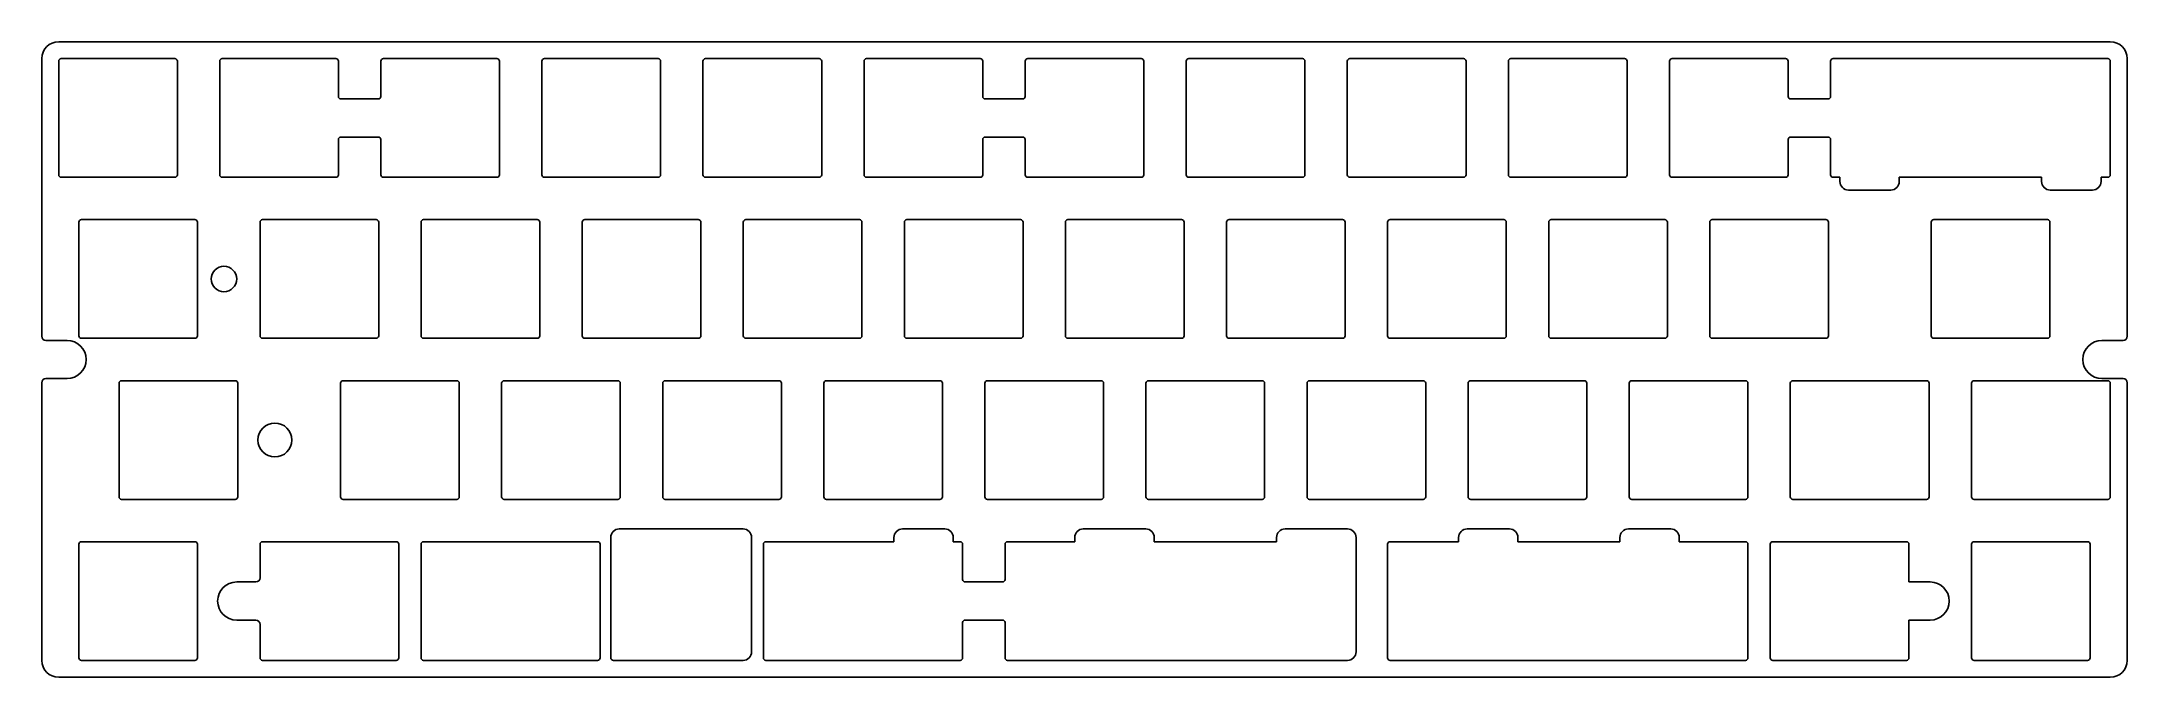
# Model space of a CAD drawing. Extents: x 0 to 246, y -76 to 0.
import ezdxf

# ---------------------------------------------------------------- set-up
doc = ezdxf.new("R2010")
doc.units = 0
doc.layers.get('0').update_dxf_attribs({"linetype": 'continuous'})

msp = doc.modelspace()

# ---------------------------------------------------------------- linework, layer by layer
at = {"color": 0}
for centre, radius in [((22, -28.5), 1.5), ((28, -47.5), 2)]:
    msp.add_circle(centre, radius, dxfattribs=at)
at = {"layer": 'Border', "color": 0}
for points in [[(2.5, -0.5), (244.5, -0.5)], [(0.5, -35.25), (0.5, -2.5)], [(246.5, -2.5), (246.5, -35.25)], [(0.5, -73.5), (0.5, -40.75)], [(246.5, -40.75), (246.5, -73.5)], [(244.5, -75.5), (2.5, -75.5)]]:
    msp.add_lwpolyline(points, dxfattribs=at)
for centre, start, end in [((2.5, -2.5), 90, -180), ((244.5, -2.5), 0, 90), ((2.5, -73.5), -180, -90), ((244.5, -73.5), -90, 0)]:
    msp.add_arc(centre, 2, start, end, dxfattribs=at)
at = {"layer": 'Group', "color": 0}
for points in [[(2.5, -16.2), (2.5, -2.8)], [(2.8, -2.5), (16.2, -2.5)], [(16.5, -2.8), (16.5, -16.2)], [(16.2, -16.5), (2.8, -16.5)]]:
    msp.add_lwpolyline(points, dxfattribs=at)
for centre, start, end in [((2.8, -2.8), 90, -180), ((16.2, -2.8), 0, 90), ((2.8, -16.2), -180, -90), ((16.2, -16.2), -90, 0)]:
    msp.add_arc(centre, 0.3, start, end, dxfattribs=at)
at = {"layer": 'Group001', "color": 0}
for points in [[(21.5, -16.2), (21.5, -2.8)], [(21.8, -2.5), (35.2, -2.5)], [(35.2, -16.5), (21.8, -16.5)]]:
    msp.add_lwpolyline(points, dxfattribs=at)
for centre, start, end in [((21.8, -2.8), 90, -180), ((35.2, -2.8), 0, 90), ((21.8, -16.2), -180, -90), ((35.2, -16.2), -90, 0)]:
    msp.add_arc(centre, 0.3, start, end, dxfattribs=at)
at = {"layer": 'Group002', "color": 0}
for points in [[(40.8, -2.5), (54.2, -2.5)], [(54.5, -2.8), (54.5, -16.2)], [(54.2, -16.5), (40.8, -16.5)]]:
    msp.add_lwpolyline(points, dxfattribs=at)
for centre, start, end in [((40.8, -2.8), 90, -180), ((54.2, -2.8), 0, 90), ((40.8, -16.2), 180, -90), ((54.2, -16.2), -90, 0)]:
    msp.add_arc(centre, 0.3, start, end, dxfattribs=at)
at = {"layer": 'Group003', "color": 0}
for points in [[(59.5, -16.2), (59.5, -2.8)], [(59.8, -2.5), (73.2, -2.5)], [(73.5, -2.8), (73.5, -16.2)], [(73.2, -16.5), (59.8, -16.5)]]:
    msp.add_lwpolyline(points, dxfattribs=at)
for centre, start, end in [((59.8, -2.8), 90, -180), ((73.2, -2.8), 0, 90), ((59.8, -16.2), -180, -90), ((73.2, -16.2), -90, 0)]:
    msp.add_arc(centre, 0.3, start, end, dxfattribs=at)
at = {"layer": 'Group004', "color": 0}
for points in [[(78.5, -16.2), (78.5, -2.8)], [(78.8, -2.5), (92.2, -2.5)], [(92.5, -2.8), (92.5, -16.2)], [(92.2, -16.5), (78.8, -16.5)]]:
    msp.add_lwpolyline(points, dxfattribs=at)
for centre, start, end in [((78.8, -2.8), 90, -180), ((92.2, -2.8), 0, 90), ((78.8, -16.2), -180, -90), ((92.2, -16.2), -90, 0)]:
    msp.add_arc(centre, 0.3, start, end, dxfattribs=at)
at = {"layer": 'Group005', "color": 0}
for points in [[(97.5, -16.2), (97.5, -2.8)], [(97.8, -2.5), (111.2, -2.5)], [(111.2, -16.5), (97.8, -16.5)]]:
    msp.add_lwpolyline(points, dxfattribs=at)
for centre, start, end in [((97.8, -2.8), 90, -180), ((111.2, -2.8), 0, 90), ((97.8, -16.2), -180, -90), ((111.2, -16.2), -90, 0)]:
    msp.add_arc(centre, 0.3, start, end, dxfattribs=at)
at = {"layer": 'Group006', "color": 0}
for points in [[(116.8, -2.5), (130.2, -2.5)], [(130.5, -2.8), (130.5, -16.2)], [(130.2, -16.5), (116.8, -16.5)]]:
    msp.add_lwpolyline(points, dxfattribs=at)
for centre, start, end in [((116.8, -2.8), 90, -180), ((130.2, -2.8), 0, 90), ((116.8, -16.2), -180, -90), ((130.2, -16.2), -90, 0)]:
    msp.add_arc(centre, 0.3, start, end, dxfattribs=at)
at = {"layer": 'Group007', "color": 0}
for points in [[(135.5, -16.2), (135.5, -2.8)], [(135.8, -2.5), (149.2, -2.5)], [(149.5, -2.8), (149.5, -16.2)], [(149.2, -16.5), (135.8, -16.5)]]:
    msp.add_lwpolyline(points, dxfattribs=at)
for centre, start, end in [((135.8, -2.8), 90, -180), ((149.2, -2.8), 0, 90), ((135.8, -16.2), -180, -90), ((149.2, -16.2), -90, 0)]:
    msp.add_arc(centre, 0.3, start, end, dxfattribs=at)
at = {"layer": 'Group009', "color": 0}
for points in [[(154.5, -16.2), (154.5, -2.8)], [(154.8, -2.5), (168.2, -2.5)], [(168.5, -2.8), (168.5, -16.2)], [(168.2, -16.5), (154.8, -16.5)]]:
    msp.add_lwpolyline(points, dxfattribs=at)
for centre, start, end in [((154.8, -2.8), 90, -180), ((168.2, -2.8), 0, 90), ((154.8, -16.2), -180, -90), ((168.2, -16.2), -90, 0)]:
    msp.add_arc(centre, 0.3, start, end, dxfattribs=at)
at = {"layer": 'Group010', "color": 0}
for points in [[(173.5, -16.2), (173.5, -2.8)], [(173.8, -2.5), (187.2, -2.5)], [(187.5, -2.8), (187.5, -16.2)], [(187.2, -16.5), (173.8, -16.5)]]:
    msp.add_lwpolyline(points, dxfattribs=at)
for centre, start, end in [((173.8, -2.8), 90, -180), ((187.2, -2.8), 0, 90), ((173.8, -16.2), -180, -90), ((187.2, -16.2), -90, 0)]:
    msp.add_arc(centre, 0.3, start, end, dxfattribs=at)
at = {"layer": 'Group011', "color": 0}
for points in [[(192.5, -16.2), (192.5, -2.8)], [(192.8, -2.5), (206.2, -2.5)], [(206.2, -16.5), (192.8, -16.5)]]:
    msp.add_lwpolyline(points, dxfattribs=at)
for centre, start, end in [((192.8, -2.8), 90, -180), ((206.2, -2.8), 0, 90), ((192.8, -16.2), -180, -90), ((206.2, -16.2), -90, 0)]:
    msp.add_arc(centre, 0.3, start, end, dxfattribs=at)
at = {"layer": 'Group016', "color": 0}
for points in [[(4.875, -35.2), (4.875, -21.8)], [(5.175, -21.5), (18.575, -21.5)], [(18.875, -21.8), (18.875, -35.2)], [(18.575, -35.5), (5.175, -35.5)]]:
    msp.add_lwpolyline(points, dxfattribs=at)
for centre, start, end in [((5.175, -21.8), 90, -180), ((18.575, -21.8), 0, 90), ((5.175, -35.2), -180, -90), ((18.575, -35.2), -90, 0)]:
    msp.add_arc(centre, 0.3, start, end, dxfattribs=at)
at = {"layer": 'Group017', "color": 0}
for points in [[(83.25, -35.2), (83.25, -21.8)], [(83.55, -21.5), (96.95, -21.5)], [(97.25, -21.8), (97.25, -35.2)], [(96.95, -35.5), (83.55, -35.5)]]:
    msp.add_lwpolyline(points, dxfattribs=at)
for centre, start, end in [((83.55, -21.8), 90, -180), ((96.95, -21.8), 0, 90), ((83.55, -35.2), -180, -90), ((96.95, -35.2), -90, 0)]:
    msp.add_arc(centre, 0.3, start, end, dxfattribs=at)
at = {"layer": 'Group018', "color": 0}
for points in [[(121.25, -35.2), (121.25, -21.8)], [(121.55, -21.5), (134.95, -21.5)], [(135.25, -21.8), (135.25, -35.2)], [(134.95, -35.5), (121.55, -35.5)]]:
    msp.add_lwpolyline(points, dxfattribs=at)
for centre, start, end in [((121.55, -21.8), 90, -180), ((134.95, -21.8), 0, 90), ((121.55, -35.2), -180, -90), ((134.95, -35.2), -90, 0)]:
    msp.add_arc(centre, 0.3, start, end, dxfattribs=at)
at = {"layer": 'Group019', "color": 0}
for points in [[(140.25, -35.2), (140.25, -21.8)], [(140.55, -21.5), (153.95, -21.5)], [(154.25, -21.8), (154.25, -35.2)], [(153.95, -35.5), (140.55, -35.5)]]:
    msp.add_lwpolyline(points, dxfattribs=at)
for centre, start, end in [((140.55, -21.8), 90, -180), ((153.95, -21.8), 0, 90), ((140.55, -35.2), -180, -90), ((153.95, -35.2), -90, 0)]:
    msp.add_arc(centre, 0.3, start, end, dxfattribs=at)
at = {"layer": 'Group020', "color": 0}
for points in [[(159.25, -35.2), (159.25, -21.8)], [(159.55, -21.5), (172.95, -21.5)], [(173.25, -21.8), (173.25, -35.2)], [(172.95, -35.5), (159.55, -35.5)]]:
    msp.add_lwpolyline(points, dxfattribs=at)
for centre, start, end in [((159.55, -21.8), 90, -180), ((172.95, -21.8), 0, 90), ((159.55, -35.2), -180, -90), ((172.95, -35.2), -90, 0)]:
    msp.add_arc(centre, 0.3, start, end, dxfattribs=at)
at = {"layer": 'Group021', "color": 0}
for points in [[(45.25, -35.2), (45.25, -21.8)], [(45.55, -21.5), (58.95, -21.5)], [(59.25, -21.8), (59.25, -35.2)], [(58.95, -35.5), (45.55, -35.5)]]:
    msp.add_lwpolyline(points, dxfattribs=at)
for centre, start, end in [((45.55, -21.8), 90, -180), ((58.95, -21.8), 0, 90), ((45.55, -35.2), -180, -90), ((58.95, -35.2), -90, 0)]:
    msp.add_arc(centre, 0.3, start, end, dxfattribs=at)
at = {"layer": 'Group022', "color": 0}
for points in [[(178.25, -35.2), (178.25, -21.8)], [(178.55, -21.5), (191.95, -21.5)], [(192.25, -21.8), (192.25, -35.2)], [(191.95, -35.5), (178.55, -35.5)]]:
    msp.add_lwpolyline(points, dxfattribs=at)
for centre, start, end in [((178.55, -21.8), 90, -180), ((191.95, -21.8), 0, 90), ((178.55, -35.2), 180, -90), ((191.95, -35.2), -90, 0)]:
    msp.add_arc(centre, 0.3, start, end, dxfattribs=at)
at = {"layer": 'Group023', "color": 0}
for points in [[(197.25, -35.2), (197.25, -21.8)], [(197.55, -21.5), (210.95, -21.5)], [(211.25, -21.8), (211.25, -35.2)], [(210.95, -35.5), (197.55, -35.5)]]:
    msp.add_lwpolyline(points, dxfattribs=at)
for centre, start, end in [((197.55, -21.8), 90, -180), ((210.95, -21.8), 0, 90), ((197.55, -35.2), -180, -90), ((210.95, -35.2), -90, 0)]:
    msp.add_arc(centre, 0.3, start, end, dxfattribs=at)
at = {"layer": 'Group024', "color": 0}
for points in [[(26.25, -35.2), (26.25, -21.8)], [(26.55, -21.5), (39.95, -21.5)], [(40.25, -21.8), (40.25, -35.2)], [(39.95, -35.5), (26.55, -35.5)]]:
    msp.add_lwpolyline(points, dxfattribs=at)
for centre, start, end in [((26.55, -21.8), 90, -180), ((39.95, -21.8), 0, 90), ((26.55, -35.2), -180, -90), ((39.95, -35.2), -90, 0)]:
    msp.add_arc(centre, 0.3, start, end, dxfattribs=at)
at = {"layer": 'Group026', "color": 0}
for points in [[(64.25, -35.2), (64.25, -21.8)], [(64.55, -21.5), (77.95, -21.5)], [(78.25, -21.8), (78.25, -35.2)], [(77.95, -35.5), (64.55, -35.5)]]:
    msp.add_lwpolyline(points, dxfattribs=at)
for centre, start, end in [((64.55, -21.8), 90, -180), ((77.95, -21.8), 0, 90), ((64.55, -35.2), -180, -90), ((77.95, -35.2), -90, 0)]:
    msp.add_arc(centre, 0.3, start, end, dxfattribs=at)
at = {"layer": 'Group027', "color": 0}
for points in [[(102.25, -35.2), (102.25, -21.8)], [(102.55, -21.5), (115.95, -21.5)], [(116.25, -21.8), (116.25, -35.2)], [(115.95, -35.5), (102.55, -35.5)]]:
    msp.add_lwpolyline(points, dxfattribs=at)
for centre, start, end in [((102.55, -21.8), 90, -180), ((115.95, -21.8), 0, 90), ((102.55, -35.2), -180, -90), ((115.95, -35.2), -90, 0)]:
    msp.add_arc(centre, 0.3, start, end, dxfattribs=at)
at = {"layer": 'Group028', "color": 0}
for points in [[(223.375, -35.2), (223.375, -21.8)], [(223.675, -21.5), (237.075, -21.5)], [(237.375, -21.8), (237.375, -35.2)], [(237.075, -35.5), (223.675, -35.5)]]:
    msp.add_lwpolyline(points, dxfattribs=at)
for centre, start, end in [((223.675, -21.8), 90, -180), ((237.075, -21.8), 0, 90), ((223.675, -35.2), -180, -90), ((237.075, -35.2), -90, 0)]:
    msp.add_arc(centre, 0.3, start, end, dxfattribs=at)
at = {"layer": 'Group029', "color": 0}
for points in [[(54.75, -54.2), (54.75, -40.8)], [(55.05, -40.5), (68.45, -40.5)], [(68.75, -40.8), (68.75, -54.2)], [(68.45, -54.5), (55.05, -54.5)]]:
    msp.add_lwpolyline(points, dxfattribs=at)
for centre, start, end in [((55.05, -40.8), 90, -180), ((68.45, -40.8), 0, 90), ((55.05, -54.2), -180, -90), ((68.45, -54.2), -90, 0)]:
    msp.add_arc(centre, 0.3, start, end, dxfattribs=at)
at = {"layer": 'Group030', "color": 0}
for points in [[(35.75, -54.2), (35.75, -40.8)], [(36.05, -40.5), (49.45, -40.5)], [(49.75, -40.8), (49.75, -54.2)], [(49.45, -54.5), (36.05, -54.5)]]:
    msp.add_lwpolyline(points, dxfattribs=at)
for centre, start, end in [((36.05, -40.8), 90, -180), ((49.45, -40.8), 0, 90), ((36.05, -54.2), -180, -90), ((49.45, -54.2), -90, 0)]:
    msp.add_arc(centre, 0.3, start, end, dxfattribs=at)
at = {"layer": 'Group031', "color": 0}
for points in [[(187.75, -54.2), (187.75, -40.8)], [(188.05, -40.5), (201.45, -40.5)], [(201.75, -40.8), (201.75, -54.2)], [(201.45, -54.5), (188.05, -54.5)]]:
    msp.add_lwpolyline(points, dxfattribs=at)
for centre, start, end in [((188.05, -40.8), 90, -180), ((201.45, -40.8), 0, 90), ((188.05, -54.2), -180, -90), ((201.45, -54.2), -90, 0)]:
    msp.add_arc(centre, 0.3, start, end, dxfattribs=at)
at = {"layer": 'Group033', "color": 0}
for points in [[(149.75, -54.2), (149.75, -40.8)], [(150.05, -40.5), (163.45, -40.5)], [(163.75, -40.8), (163.75, -54.2)], [(163.45, -54.5), (150.05, -54.5)]]:
    msp.add_lwpolyline(points, dxfattribs=at)
for centre, start, end in [((150.05, -40.8), 90, -180), ((163.45, -40.8), 0, 90), ((150.05, -54.2), -180, -90), ((163.45, -54.2), -90, 0)]:
    msp.add_arc(centre, 0.3, start, end, dxfattribs=at)
at = {"layer": 'Group034', "color": 0}
for points in [[(111.75, -54.2), (111.75, -40.8)], [(112.05, -40.5), (125.45, -40.5)], [(125.75, -40.8), (125.75, -54.2)], [(125.45, -54.5), (112.05, -54.5)]]:
    msp.add_lwpolyline(points, dxfattribs=at)
for centre, start, end in [((112.05, -40.8), 90, -180), ((125.45, -40.8), 0, 90), ((112.05, -54.2), 180, -90), ((125.45, -54.2), -90, 0)]:
    msp.add_arc(centre, 0.3, start, end, dxfattribs=at)
at = {"layer": 'Group035', "color": 0}
for points in [[(228.125, -54.2), (228.125, -40.8)], [(228.425, -40.5), (244.2, -40.5)], [(244.5, -40.8), (244.5, -54.2)], [(244.2, -54.5), (228.425, -54.5)]]:
    msp.add_lwpolyline(points, dxfattribs=at)
for centre, start, end in [((228.425, -40.8), 90, -180), ((244.2, -40.8), 0, 90), ((228.425, -54.2), -180, -90), ((244.2, -54.2), -90, 0)]:
    msp.add_arc(centre, 0.3, start, end, dxfattribs=at)
at = {"layer": 'Group036', "color": 0}
for points in [[(92.75, -54.2), (92.75, -40.8)], [(93.05, -40.5), (106.45, -40.5)], [(106.75, -40.8), (106.75, -54.2)], [(106.45, -54.5), (93.05, -54.5)]]:
    msp.add_lwpolyline(points, dxfattribs=at)
for centre, start, end in [((93.05, -40.8), 90, -180), ((106.45, -40.8), 0, 90), ((93.05, -54.2), -180, -90), ((106.45, -54.2), -90, 0)]:
    msp.add_arc(centre, 0.3, start, end, dxfattribs=at)
at = {"layer": 'Group037', "color": 0}
for points in [[(73.75, -54.2), (73.75, -40.8)], [(74.05, -40.5), (87.45, -40.5)], [(87.75, -40.8), (87.75, -54.2)], [(87.45, -54.5), (74.05, -54.5)]]:
    msp.add_lwpolyline(points, dxfattribs=at)
for centre, start, end in [((74.05, -40.8), 90, -180), ((87.45, -40.8), 0, 90), ((74.05, -54.2), -180, -90), ((87.45, -54.2), -90, 0)]:
    msp.add_arc(centre, 0.3, start, end, dxfattribs=at)
at = {"layer": 'Group038', "color": 0}
for points in [[(206.75, -54.2), (206.75, -40.8)], [(222.825, -40.5), (207.05, -40.5)], [(223.125, -40.8), (223.125, -54.2)], [(207.05, -54.5), (222.825, -54.5)]]:
    msp.add_lwpolyline(points, dxfattribs=at)
for centre, start, end in [((207.05, -40.8), 90, -180), ((222.825, -40.8), 0, 90), ((207.05, -54.2), -180, -90), ((222.825, -54.2), -90, 0)]:
    msp.add_arc(centre, 0.3, start, end, dxfattribs=at)
at = {"layer": 'Group039', "color": 0}
for points in [[(168.75, -54.2), (168.75, -40.8)], [(169.05, -40.5), (182.45, -40.5)], [(182.75, -40.8), (182.75, -54.2)], [(182.45, -54.5), (169.05, -54.5)]]:
    msp.add_lwpolyline(points, dxfattribs=at)
for centre, start, end in [((169.05, -40.8), 90, -180), ((182.45, -40.8), 0, 90), ((169.05, -54.2), -180, -90), ((182.45, -54.2), -90, 0)]:
    msp.add_arc(centre, 0.3, start, end, dxfattribs=at)
at = {"layer": 'Group040', "color": 0}
for points in [[(130.75, -54.2), (130.75, -40.8)], [(131.05, -40.5), (144.45, -40.5)], [(144.75, -40.8), (144.75, -54.2)], [(144.45, -54.5), (131.05, -54.5)]]:
    msp.add_lwpolyline(points, dxfattribs=at)
for centre, start, end in [((131.05, -40.8), 90, -180), ((144.45, -40.8), 0, 90), ((131.05, -54.2), -180, -90), ((144.45, -54.2), -90, 0)]:
    msp.add_arc(centre, 0.3, start, end, dxfattribs=at)
at = {"layer": 'Group041', "color": 0}
for points in [[(9.625, -54.2), (9.625, -40.8)], [(9.925, -40.5), (23.325, -40.5)], [(23.625, -40.8), (23.625, -54.2)], [(23.325, -54.5), (9.925, -54.5)]]:
    msp.add_lwpolyline(points, dxfattribs=at)
for centre, start, end in [((9.925, -40.8), 90, -180), ((23.325, -40.8), 0, 90), ((9.925, -54.2), -180, -90), ((23.325, -54.2), -90, 0)]:
    msp.add_arc(centre, 0.3, start, end, dxfattribs=at)
at = {"layer": 'Group043', "color": 0}
for points in [[(4.875, -73.2), (4.875, -59.8)], [(5.175, -59.5), (18.575, -59.5)], [(18.875, -59.8), (18.875, -73.2)], [(18.575, -73.5), (5.175, -73.5)]]:
    msp.add_lwpolyline(points, dxfattribs=at)
for centre, start, end in [((5.175, -59.8), 90, -180), ((18.575, -59.8), 0, 90), ((5.175, -73.2), -180, -90), ((18.575, -73.2), -90, 0)]:
    msp.add_arc(centre, 0.3, start, end, dxfattribs=at)
at = {"layer": 'Group044', "color": 0}
for points in [[(26.55, -59.5), (42.325, -59.5)], [(42.625, -59.8), (42.625, -73.2)], [(26.55, -73.5), (42.325, -73.5)]]:
    msp.add_lwpolyline(points, dxfattribs=at)
for centre, start, end in [((26.55, -59.8), 90, -180), ((42.325, -59.8), 0, 90), ((26.55, -73.2), -180, -90), ((42.325, -73.2), -90, 0)]:
    msp.add_arc(centre, 0.3, start, end, dxfattribs=at)
at = {"layer": 'Group045', "color": 0}
for points in [[(45.25, -73.2), (45.25, -59.8)], [(45.55, -59.5), (66.075, -59.5)], [(66.375, -59.8), (66.375, -73.2)], [(66.075, -73.5), (45.55, -73.5)]]:
    msp.add_lwpolyline(points, dxfattribs=at)
for centre, start, end in [((45.55, -59.8), 90, -180), ((66.075, -59.8), 0, 90), ((45.55, -73.2), -180, -90), ((66.075, -73.2), -90, 0)]:
    msp.add_arc(centre, 0.3, start, end, dxfattribs=at)
at = {"layer": 'Group046', "color": 0}
for points in [[(68.625, -58), (83.225, -58)], [(84.225, -72.5), (84.225, -59)], [(67.925, -73.5), (83.225, -73.5)]]:
    msp.add_lwpolyline(points, dxfattribs=at)
for centre, radius, start, end in [((83.225, -59), 1, 0, 90), ((67.925, -73.2), 0.3, -180, -90), ((83.225, -72.5), 1, -90, 0)]:
    msp.add_arc(centre, radius, start, end, dxfattribs=at)
at = {"layer": 'Group047', "color": 0}
for points in [[(101.025, -59), (101.025, -59.5)], [(107.025, -58), (102.025, -58)], [(108.025, -59), (108.025, -59.5)], [(85.625, -73.2), (85.625, -59.8)], [(85.925, -59.5), (101.025, -59.5)], [(108.025, -59.5), (108.825, -59.5)], [(108.825, -73.5), (85.925, -73.5)]]:
    msp.add_lwpolyline(points, dxfattribs=at)
for centre, radius, start, end in [((102.025, -59), 1, 90, -180), ((107.025, -59), 1, 0, 90), ((85.925, -59.8), 0.3, 90, -180), ((108.825, -59.8), 0.3, 0, 90), ((85.925, -73.2), 0.3, -180, -90), ((108.825, -73.2), 0.3, -90, 0)]:
    msp.add_arc(centre, radius, start, end, dxfattribs=at)
at = {"layer": 'Group048', "color": 0}
for points in [[(228.125, -73.2), (228.125, -59.8)], [(228.425, -59.5), (241.825, -59.5)], [(242.125, -59.8), (242.125, -73.2)], [(241.825, -73.5), (228.425, -73.5)]]:
    msp.add_lwpolyline(points, dxfattribs=at)
for centre, start, end in [((228.425, -59.8), 90, -180), ((241.825, -59.8), 0, 90), ((228.425, -73.2), -180, -90), ((241.825, -73.2), -90, 0)]:
    msp.add_arc(centre, 0.3, start, end, dxfattribs=at)
at = {"layer": 'Group049', "color": 0}
for points in [[(204.375, -73.2), (204.375, -59.8)], [(204.675, -59.5), (220.45, -59.5)], [(204.675, -73.5), (220.45, -73.5)]]:
    msp.add_lwpolyline(points, dxfattribs=at)
for centre, start, end in [((204.675, -59.8), 90, -180), ((220.45, -59.8), 0, 90), ((204.675, -73.2), -180, -90), ((220.45, -73.2), -90, 0)]:
    msp.add_arc(centre, 0.3, start, end, dxfattribs=at)
at = {"layer": 'Group050', "color": 0}
for points in [[(174.625, -59.5), (174.625, -59)], [(159.25, -73.2), (159.25, -59.8)], [(159.55, -59.5), (167.625, -59.5)], [(186.65, -59.5), (174.625, -59.5)], [(193.65, -59.5), (201.45, -59.5)], [(201.75, -59.8), (201.75, -73.2)], [(159.55, -73.5), (201.45, -73.5)]]:
    msp.add_lwpolyline(points, dxfattribs=at)
for centre, start, end in [((159.55, -59.8), 90, -180), ((201.45, -59.8), 0, 90), ((159.55, -73.2), -180, -90), ((201.45, -73.2), -90, 0)]:
    msp.add_arc(centre, 0.3, start, end, dxfattribs=at)
at = {"layer": 'Group052', "color": 0}
for points in [[(123.35, -58), (130.725, -58)], [(131.725, -59.5), (131.725, -59)], [(146.15, -59.5), (146.15, -59)], [(147.15, -58), (154.525, -58)], [(155.525, -72.5), (155.525, -59)], [(122.35, -59.5), (114.425, -59.5)], [(131.725, -59.5), (146.15, -59.5)], [(114.425, -73.5), (154.525, -73.5)]]:
    msp.add_lwpolyline(points, dxfattribs=at)
for centre, radius, start, end in [((130.725, -59), 1, 0, 90), ((147.15, -59), 1, 90, -180), ((154.525, -59), 1, 0, 90), ((114.425, -59.8), 0.3, 90, -180), ((114.425, -73.2), 0.3, -180, -90), ((154.525, -72.5), 1, -90, 0)]:
    msp.add_arc(centre, radius, start, end, dxfattribs=at)
at = {"layer": 'Group055', "color": 0}
for points in [[(211.8, -2.5), (244.2, -2.5)], [(244.5, -2.8), (244.5, -16.2)], [(211.8, -16.5), (212.6, -16.5)], [(219.6, -16.5), (236.4, -16.5)], [(243.4, -16.5), (244.2, -16.5)]]:
    msp.add_lwpolyline(points, dxfattribs=at)
for centre, start, end in [((211.8, -2.8), 90, -180), ((244.2, -2.8), 0, 90), ((211.8, -16.2), -180, -90), ((244.2, -16.2), -90, 0)]:
    msp.add_arc(centre, 0.3, start, end, dxfattribs=at)
at = {"layer": 'Group058', "color": 0}
for points in [[(1, -35.75), (3.5, -35.75)], [(3.5, -40.25), (1, -40.25)]]:
    msp.add_lwpolyline(points, dxfattribs=at)
for centre, radius, start, end in [((1, -35.25), 0.5, -180, -90), ((3.5, -38), 2.25, -90, 90), ((1, -40.75), 0.5, 90, -180)]:
    msp.add_arc(centre, radius, start, end, dxfattribs=at)
at = {"layer": 'Group059', "color": 0}
for points in [[(243.5, -35.75), (246, -35.75)], [(246, -40.25), (243.5, -40.25)]]:
    msp.add_lwpolyline(points, dxfattribs=at)
for centre, radius, start, end in [((243.5, -38), 2.25, 90, -90), ((246, -35.25), 0.5, -90, 0), ((246, -40.75), 0.5, 0, 90)]:
    msp.add_arc(centre, radius, start, end, dxfattribs=at)
at = {"layer": 'Group060', "color": 0}
for points in [[(35.5, -2.8), (35.5, -6.95)], [(40.5, -2.8), (40.5, -6.95)], [(35.8, -7.25), (40.2, -7.25)], [(35.5, -12.05), (35.5, -16.2)], [(35.8, -11.75), (40.2, -11.75)], [(40.5, -16.2), (40.5, -12.05)]]:
    msp.add_lwpolyline(points, dxfattribs=at)
for centre, start, end in [((35.8, -6.95), -180, -90), ((40.2, -6.95), -90, 0), ((35.8, -12.05), 90, -180), ((40.2, -12.05), 0, 90)]:
    msp.add_arc(centre, 0.3, start, end, dxfattribs=at)
at = {"layer": 'Group062', "color": 0}
for points in [[(206.5, -2.8), (206.5, -6.95)], [(211.5, -2.8), (211.5, -6.95)], [(206.8, -7.25), (211.2, -7.25)], [(206.5, -12.05), (206.5, -16.2)], [(206.8, -11.75), (211.2, -11.75)], [(211.5, -16.2), (211.5, -12.05)]]:
    msp.add_lwpolyline(points, dxfattribs=at)
for centre, start, end in [((206.8, -6.95), -180, -90), ((211.2, -6.95), -90, 0), ((206.8, -12.05), 90, -180), ((211.2, -12.05), 0, 90)]:
    msp.add_arc(centre, 0.3, start, end, dxfattribs=at)
at = {"layer": 'Group063', "color": 0}
for points in [[(109.125, -59.8), (109.125, -63.95)], [(114.125, -59.8), (114.125, -63.95)], [(109.425, -64.25), (113.825, -64.25)], [(109.425, -68.75), (113.825, -68.75)], [(109.125, -69.05), (109.125, -73.2)], [(114.125, -73.2), (114.125, -69.05)]]:
    msp.add_lwpolyline(points, dxfattribs=at)
for centre, start, end in [((109.425, -63.95), -180, -90), ((113.825, -63.95), -90, 0), ((109.425, -69.05), 90, -180), ((113.825, -69.05), 0, 90)]:
    msp.add_arc(centre, 0.3, start, end, dxfattribs=at)
at = {"layer": 'Group064', "color": 0}
for points in [[(26.25, -59.8), (26.25, -63.75)], [(23.5, -64.25), (25.75, -64.25)], [(23.5, -68.75), (25.75, -68.75)], [(26.25, -69.25), (26.25, -73.2)]]:
    msp.add_lwpolyline(points, dxfattribs=at)
for centre, radius, start, end in [((25.75, -63.75), 0.5, -90, 0), ((23.5, -66.5), 2.25, 90, -90), ((25.75, -69.25), 0.5, 0, 90)]:
    msp.add_arc(centre, radius, start, end, dxfattribs=at)
at = {"layer": 'Group068', "color": 0}
for points in [[(111.5, -2.8), (111.5, -6.95)], [(116.5, -2.8), (116.5, -6.95)], [(111.8, -7.25), (116.2, -7.25)], [(111.5, -12.05), (111.5, -16.2)], [(111.8, -11.75), (116.2, -11.75)], [(116.5, -16.2), (116.5, -12.05)]]:
    msp.add_lwpolyline(points, dxfattribs=at)
for centre, start, end in [((111.8, -6.95), -180, -90), ((116.2, -6.95), -90, 0), ((111.8, -12.05), 90, -180), ((116.2, -12.05), 0, 90)]:
    msp.add_arc(centre, 0.3, start, end, dxfattribs=at)
at = {"layer": 'Group069', "color": 0}
for points in [[(236.4, -16.5), (236.4, -17)], [(243.4, -17), (243.4, -16.5)], [(237.4, -18), (242.4, -18)]]:
    msp.add_lwpolyline(points, dxfattribs=at)
for centre, start, end in [((237.4, -17), -180, -90), ((242.4, -17), -90, 0)]:
    msp.add_arc(centre, 1, start, end, dxfattribs=at)
at = {"layer": 'Group070', "color": 0}
for points in [[(212.6, -17), (212.6, -16.5)], [(219.6, -17), (219.6, -16.5)], [(213.6, -18), (218.6, -18)]]:
    msp.add_lwpolyline(points, dxfattribs=at)
for centre, start, end in [((213.6, -17), -180, -90), ((218.6, -17), -90, 0)]:
    msp.add_arc(centre, 1, start, end, dxfattribs=at)
at = {"layer": 'Group071', "color": 0}
for points in [[(186.65, -59), (186.65, -59.5)], [(192.65, -58), (187.65, -58)], [(193.65, -59.5), (193.65, -59)]]:
    msp.add_lwpolyline(points, dxfattribs=at)
for centre, start, end in [((187.65, -59), 90, -180), ((192.65, -59), 0, 90)]:
    msp.add_arc(centre, 1, start, end, dxfattribs=at)
at = {"layer": 'Group072', "color": 0}
for points in [[(167.625, -59), (167.625, -59.5)], [(173.625, -58), (168.625, -58)]]:
    msp.add_lwpolyline(points, dxfattribs=at)
for centre, start, end in [((168.625, -59), 90, -180), ((173.625, -59), 0, 90)]:
    msp.add_arc(centre, 1, start, end, dxfattribs=at)
at = {"layer": 'Group073', "color": 0}
msp.add_lwpolyline([(122.35, -59), (122.35, -59.5)], dxfattribs=at)
msp.add_arc((123.35, -59), 1, 90, -180, dxfattribs=at)
at = {"layer": 'Group075', "color": 0}
msp.add_lwpolyline([(67.625, -59), (67.625, -73.2)], dxfattribs=at)
msp.add_arc((68.625, -59), 1, 90, -180, dxfattribs=at)
at = {"layer": 'Group076', "color": 0}
for points in [[(220.75, -59.8), (220.75, -64.25)], [(223.25, -64.25), (220.75, -64.25)], [(223.25, -68.75), (220.75, -68.75)], [(220.75, -68.75), (220.75, -73.2)]]:
    msp.add_lwpolyline(points, dxfattribs=at)
msp.add_arc((223.25, -66.5), 2.25, -90, 90, dxfattribs=at)

doc.saveas('drawing.dxf')
